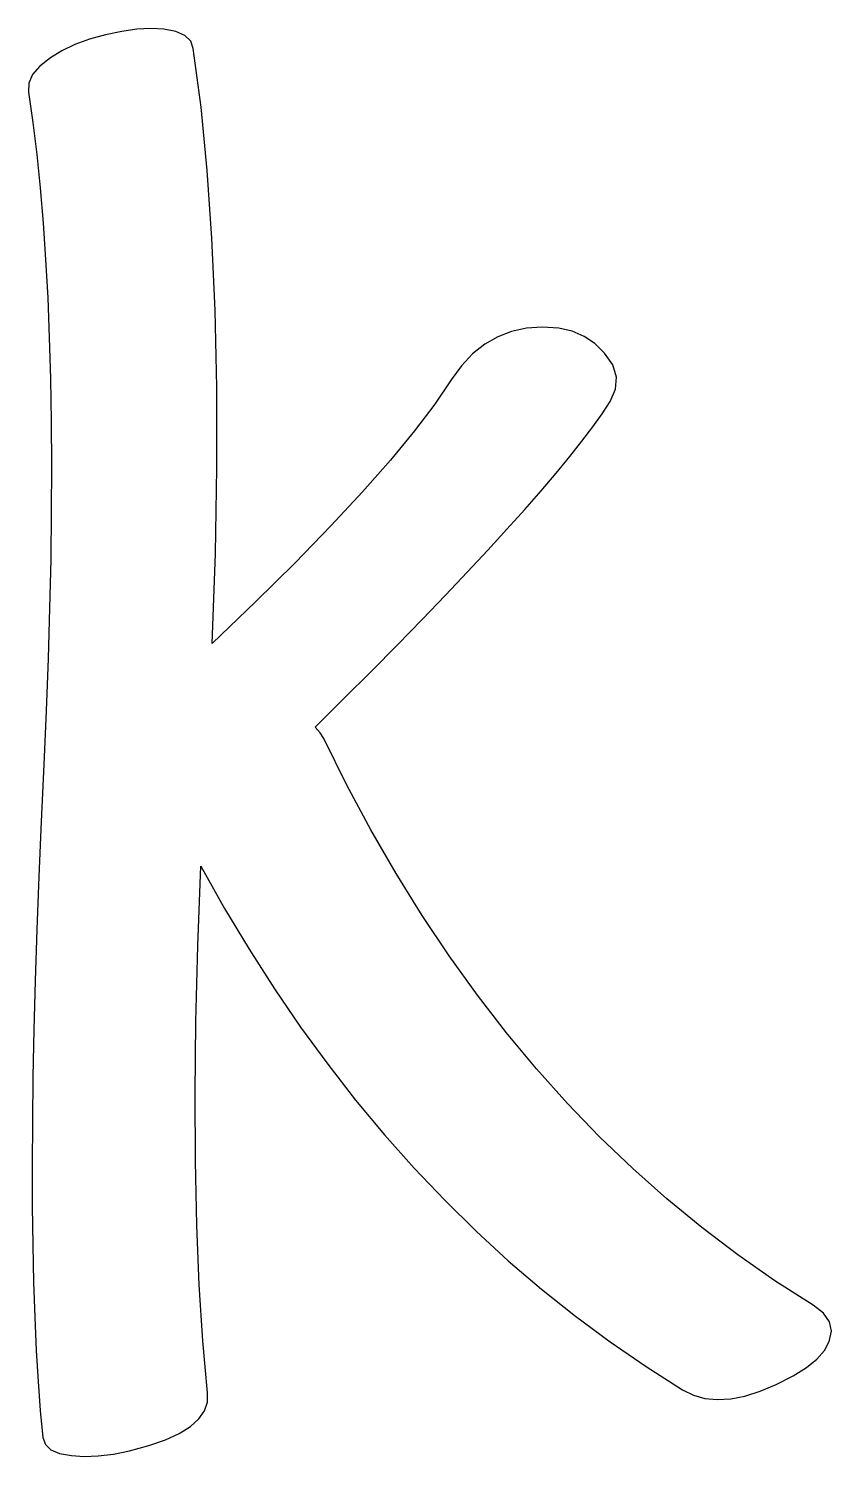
# Model space of a CAD drawing. Extents: x -0.1 to 11.6, y -1 to 19.9.
import ezdxf

# ---------------------------------------------------------------- set-up
doc = ezdxf.new("R2010")
doc.units = 0
doc.layers.get('0').update_dxf_attribs({"linetype": 'CONTINUOUS'})

msp = doc.modelspace()

# ---------------------------------------------------------------- linework, layer by layer
at = {"color": 0}
for p, q in [((1.221, 19.816), (0.986, 19.764)), ((1.441, 19.847), (1.221, 19.816)), ((1.645, 19.858), (1.441, 19.847)), ((1.833, 19.847), (1.645, 19.858)), ((2.011, 19.814), (1.833, 19.847)), ((2.142, 19.757), (2.011, 19.814)), ((0.535, 19.625), (0.345, 19.535)), ((0.748, 19.701), (0.535, 19.625)), ((0.986, 19.764), (0.748, 19.701)), ((2.227, 19.675), (2.142, 19.757)), ((2.264, 19.569), (2.227, 19.675)), ((0.181, 19.431), (0.025, 19.311)), ((0.345, 19.535), (0.181, 19.431)), ((2.378, 18.711), (2.264, 19.569)), ((-0.08, 19.188), (-0.135, 19.061)), ((0.025, 19.311), (-0.08, 19.188)), ((-0.135, 19.061), (-0.139, 18.931)), ((-0.139, 18.931), (-0.076, 18.487)), ((2.469, 17.787), (2.378, 18.711)), ((-0.076, 18.487), (-0.02, 18.021)), ((-0.02, 18.021), (0.03, 17.532)), ((2.537, 16.799), (2.469, 17.787)), ((0.03, 17.532), (0.073, 17.021)), ((0.073, 17.021), (0.11, 16.487)), ((2.583, 15.746), (2.537, 16.799)), ((0.11, 16.487), (0.14, 15.931)), ((0.14, 15.931), (0.163, 15.352)), ((2.607, 14.629), (2.583, 15.746)), ((6.908, 15.439), (6.705, 15.361)), ((7.124, 15.486), (6.908, 15.439)), ((7.354, 15.502), (7.124, 15.486)), ((7.597, 15.486), (7.354, 15.502)), ((7.79, 15.443), (7.597, 15.486)), ((7.965, 15.368), (7.79, 15.443)), ((0.163, 15.352), (0.181, 14.75)), ((6.515, 15.252), (6.339, 15.111)), ((6.705, 15.361), (6.515, 15.252)), ((8.123, 15.262), (7.965, 15.368)), ((8.264, 15.125), (8.123, 15.262)), ((6.339, 15.111), (6.177, 14.939)), ((8.384, 14.951), (8.264, 15.125)), ((6.177, 14.939), (6.028, 14.736)), ((8.438, 14.774), (8.384, 14.951)), ((0.181, 14.75), (0.191, 14.126)), ((2.608, 13.447), (2.607, 14.629)), ((6.028, 14.736), (5.788, 14.381)), ((8.347, 14.417), (8.425, 14.596)), ((8.425, 14.596), (8.438, 14.774)), ((5.788, 14.381), (5.492, 13.99)), ((8.229, 14.24), (8.347, 14.417)), ((8.092, 14.048), (8.229, 14.24)), ((0.191, 14.126), (0.195, 13.479)), ((5.492, 13.99), (5.14, 13.564)), ((7.933, 13.839), (8.092, 14.048)), ((7.755, 13.615), (7.933, 13.839)), ((5.14, 13.564), (4.733, 13.101)), ((7.557, 13.374), (7.755, 13.615)), ((0.195, 13.479), (0.193, 12.81)), ((2.586, 12.2), (2.608, 13.447)), ((7.338, 13.117), (7.557, 13.374)), ((4.733, 13.101), (4.269, 12.602)), ((7.099, 12.844), (7.338, 13.117)), ((0.193, 12.81), (0.184, 12.118)), ((6.84, 12.556), (7.099, 12.844)), ((4.269, 12.602), (3.749, 12.067)), ((6.561, 12.251), (6.84, 12.556)), ((0.184, 12.118), (0.169, 11.404)), ((2.542, 10.889), (2.586, 12.2)), ((6.262, 11.93), (6.561, 12.251)), ((3.749, 12.067), (3.173, 11.496)), ((5.942, 11.593), (6.262, 11.93)), ((3.173, 11.496), (2.542, 10.889)), ((5.602, 11.24), (5.942, 11.593)), ((0.169, 11.404), (0.147, 10.667)), ((5.242, 10.87), (5.602, 11.24)), ((4.862, 10.485), (5.242, 10.87)), ((0.147, 10.667), (0.118, 9.907)), ((4.462, 10.084), (4.862, 10.485)), ((4.042, 9.667), (4.462, 10.084)), ((0.118, 9.907), (0.083, 9.125)), ((4.115, 9.583), (4.042, 9.667)), ((4.167, 9.5), (4.115, 9.583)), ((4.504, 8.823), (4.167, 9.5)), ((0.083, 9.125), (0.044, 8.292)), ((4.855, 8.168), (4.504, 8.823)), ((0.044, 8.292), (0.01, 7.489)), ((5.222, 7.534), (4.855, 8.168)), ((2.331, 6.477), (2.375, 7.639)), ((2.375, 7.639), (2.72, 7.025)), ((5.602, 6.921), (5.222, 7.534)), ((0.01, 7.489), (-0.019, 6.715)), ((2.72, 7.025), (3.077, 6.429)), ((5.998, 6.33), (5.602, 6.921)), ((-0.019, 6.715), (-0.043, 5.97)), ((2.303, 5.372), (2.331, 6.477)), ((3.077, 6.429), (3.447, 5.851)), ((6.408, 5.76), (5.998, 6.33)), ((-0.043, 5.97), (-0.061, 5.254)), ((3.447, 5.851), (3.83, 5.292)), ((6.832, 5.211), (6.408, 5.76)), ((-0.061, 5.254), (-0.075, 4.567)), ((2.291, 4.326), (2.303, 5.372)), ((3.83, 5.292), (4.225, 4.75)), ((7.271, 4.684), (6.832, 5.211)), ((4.225, 4.75), (4.633, 4.227)), ((7.724, 4.178), (7.271, 4.684)), ((-0.075, 4.567), (-0.083, 3.91)), ((2.295, 3.337), (2.291, 4.326)), ((4.633, 4.227), (5.053, 3.723)), ((8.192, 3.694), (7.724, 4.178)), ((-0.083, 3.91), (-0.087, 3.281)), ((5.053, 3.723), (5.486, 3.236)), ((8.675, 3.231), (8.192, 3.694)), ((2.315, 2.406), (2.295, 3.337)), ((-0.087, 3.281), (-0.085, 2.682)), ((5.486, 3.236), (5.932, 2.768)), ((9.172, 2.789), (8.675, 3.231)), ((5.932, 2.768), (6.39, 2.318)), ((9.683, 2.369), (9.172, 2.789)), ((-0.085, 2.682), (-0.078, 2.112)), ((2.352, 1.532), (2.315, 2.406)), ((6.39, 2.318), (6.86, 1.886)), ((10.21, 1.97), (9.683, 2.369)), ((-0.078, 2.112), (-0.066, 1.571)), ((6.86, 1.886), (7.344, 1.472)), ((10.75, 1.592), (10.21, 1.97)), ((-0.066, 1.571), (-0.049, 1.06)), ((2.404, 0.716), (2.352, 1.532)), ((7.344, 1.472), (7.84, 1.077)), ((11.306, 1.236), (10.75, 1.592)), ((-0.049, 1.06), (-0.027, 0.578)), ((7.84, 1.077), (8.348, 0.7)), ((11.456, 1.12), (11.306, 1.236)), ((11.545, 0.993), (11.456, 1.12)), ((11.542, 0.708), (11.574, 0.856)), ((11.574, 0.856), (11.545, 0.993)), ((2.472, -0.042), (2.404, 0.716)), ((8.348, 0.7), (8.869, 0.341)), ((11.472, 0.578), (11.542, 0.708)), ((-0.027, 0.578), (0, 0.124)), ((11.208, 0.328), (11.361, 0.451)), ((11.361, 0.451), (11.472, 0.578)), ((8.869, 0.341), (9.403, 0)), ((10.767, 0.081), (11.014, 0.208)), ((11.014, 0.208), (11.208, 0.328)), ((0, 0.124), (0.032, -0.3)), ((9.403, 0), (9.559, -0.076)), ((10.533, -0.018), (10.767, 0.081)), ((2.427, -0.303), (2.47, -0.176)), ((2.47, -0.176), (2.472, -0.042)), ((9.559, -0.076), (9.727, -0.122)), ((9.727, -0.122), (9.909, -0.14)), ((9.909, -0.14), (10.104, -0.128)), ((10.104, -0.128), (10.312, -0.088)), ((10.312, -0.088), (10.533, -0.018)), ((0.032, -0.3), (0.069, -0.694)), ((2.345, -0.421), (2.427, -0.303)), ((2.06, -0.633), (2.222, -0.531)), ((2.222, -0.531), (2.345, -0.421)), ((0.069, -0.694), (0.106, -0.794)), ((0.106, -0.794), (0.187, -0.872)), ((1.333, -0.889), (1.615, -0.812)), ((1.615, -0.812), (1.858, -0.727)), ((1.858, -0.727), (2.06, -0.633)), ((0.187, -0.872), (0.314, -0.926)), ((0.314, -0.926), (0.486, -0.958)), ((0.486, -0.958), (0.674, -0.97)), ((0.674, -0.97), (0.878, -0.962)), ((0.878, -0.962), (1.098, -0.935)), ((1.098, -0.935), (1.333, -0.889))]:
    msp.add_line(p, q, dxfattribs=at)

doc.saveas('drawing.dxf')
